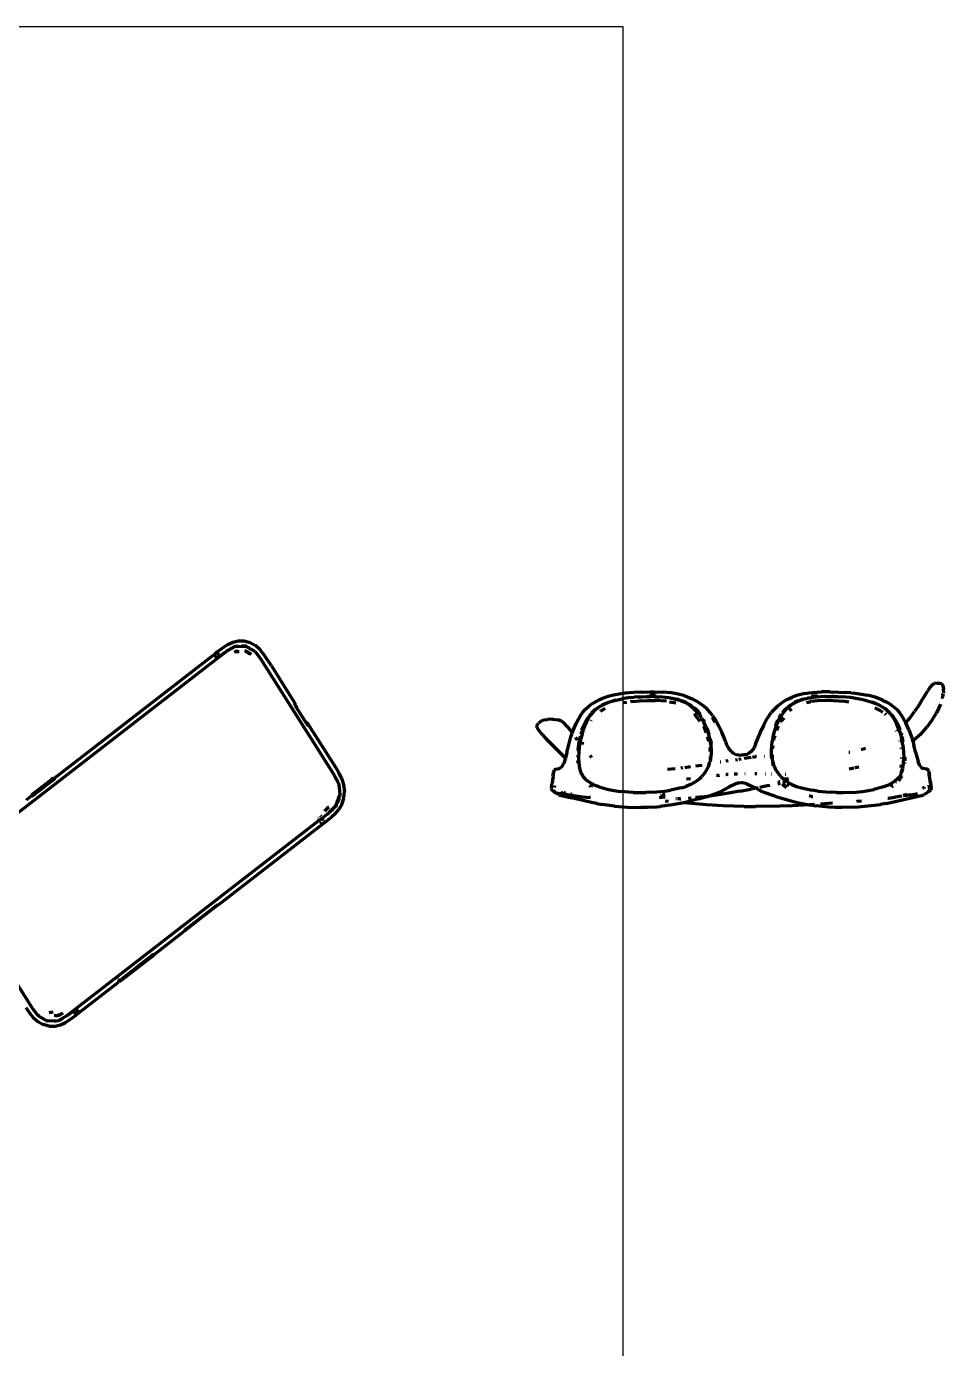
# Model space of a CAD drawing. Header units: millimetres. Extents: x 4307 to 31003, y 2809 to 20009.
# Drawn here: x 16887.9 to 17202.5, y 13278.2 to 13732.1 of the extents above; entities that cross this region are included whole.
import ezdxf

# ---------------------------------------------------------------- set-up
doc = ezdxf.new("R2010")
doc.units = ezdxf.units.MM
doc.layers.add('ProfileEdges', color=7, linetype='Continuous')

msp = doc.modelspace()

# ---------------------------------------------------------------- linework, layer by layer
for p, q in [((16954.11, 13515.91), (16953.72, 13516.52)), ((17097.86, 13501.53), (17099.02, 13501.65)), ((16893.48, 13471.21), (16897.18, 13474.08)), ((16897.37, 13473.71), (16897.14, 13473.4)), ((16889.75, 13468.32), (16890.72, 13469.07)), ((16889.96, 13467.98), (16889.91, 13467.98)), ((16890.04, 13468.04), (16889.96, 13467.98)), ((16890.24, 13468.12), (16890.37, 13468.17)), ((16988.83, 13458.85), (16988.45, 13459.46)), ((16989.31, 13458.09), (16989.27, 13458.15)), ((16989.77, 13459.57), (16990.05, 13459.12)), ((16926, 13409.1), (16930.64, 13412.69)), ((16931.43, 13413.31), (16931.61, 13413.44)), ((16919.63, 13404.43), (16919.67, 13404.48)), ((16919.68, 13404.52), (16919.86, 13404.72)), ((16922.3, 13406.24), (16919.79, 13404.29)), ((16895.7, 13393.75), (16896.13, 13393.8))]:
    msp.add_line(p, q)
msp.add_lwpolyline([(14569.22, 13732.12), (17092.49, 13732.12), (17092.49, 12487.45), (14569.22, 12487.45)], close=True)
at = {"layer": 'ProfileEdges', "lineweight": 211}
for p, q in [((16953.24, 13517.27), (16952.34, 13516.49)), ((16955.55, 13519.02), (16953.24, 13517.27)), ((16953.24, 13517.27), (16953.72, 13516.52)), ((16954.17, 13515.94), (16955.82, 13517.2)), ((16954.19, 13515.77), (16956.71, 13517.72)), ((16956.97, 13519.91), (16955.55, 13519.02)), ((16956.39, 13517.65), (16956.61, 13517.81)), ((16956.61, 13517.81), (16959.37, 13519.42)), ((16959.45, 13519.29), (16956.71, 13517.72)), ((16956.97, 13519.91), (16958.63, 13520.71)), ((16958.63, 13520.71), (16960.52, 13521.18)), ((16959.23, 13517.35), (16959.6, 13517.52)), ((16959.24, 13517.5), (16959.6, 13517.52)), ((16959.37, 13519.42), (16960.5, 13519.46)), ((16959.45, 13519.29), (16963.11, 13519.37)), ((16959.6, 13517.52), (16959.84, 13517.63)), ((16959.6, 13517.52), (16960.84, 13517.58)), ((16959.84, 13517.63), (16960.37, 13517.73)), ((16960.52, 13521.18), (16962.59, 13521.15)), ((16961.65, 13519.51), (16963.04, 13519.57)), ((16962.59, 13521.15), (16964.62, 13520.61)), ((16963.93, 13517.32), (16962.8, 13517.71)), ((16962.8, 13517.71), (16964.55, 13516.62)), ((16963.04, 13519.57), (16963.09, 13519.53)), ((16963.11, 13519.37), (16965.11, 13518.21)), ((16963.74, 13519.13), (16964.25, 13518.82)), ((16965.1, 13516.52), (16963.93, 13517.32)), ((16964.62, 13520.61), (16966.44, 13519.55)), ((16966.27, 13517.55), (16965.11, 13518.21)), ((16965.29, 13518.17), (16966.27, 13517.55)), ((16966.27, 13517.55), (16966.32, 13517.5)), ((16966.32, 13517.5), (16968.34, 13514.85)), ((16968.01, 13518.16), (16966.44, 13519.55)), ((16969.3, 13516.56), (16968.01, 13518.16)), ((16953.25, 13515.05), (16869.81, 13450.42)), ((16897.61, 13474.18), (16952.31, 13516.55)), ((16952.34, 13516.49), (16952.31, 13516.55)), ((16953.17, 13515.18), (16952.34, 13516.49)), ((16953.17, 13515.18), (16953.75, 13515.62)), ((16953.17, 13515.18), (16953.25, 13515.05)), ((16954.19, 13515.77), (16953.25, 13515.05)), ((16953.75, 13515.62), (16954.11, 13515.91)), ((16954.19, 13515.77), (16954.11, 13515.91)), ((16965.1, 13516.52), (16965.14, 13516.49)), ((16968.34, 13514.85), (16993.33, 13475.36)), ((16971.9, 13512.59), (16969.3, 13516.56)), ((16971.9, 13512.59), (16979.98, 13499.79)), ((17093.33, 13503.21), (17091.94, 13503.02)), ((17096.13, 13503.47), (17093.33, 13503.21)), ((17098.93, 13503.61), (17096.13, 13503.47)), ((17098.93, 13503.61), (17101.81, 13503.68)), ((17101.81, 13503.68), (17103.28, 13503.67)), ((17103.28, 13503.67), (17106.2, 13503.57)), ((17109.1, 13503.29), (17106.2, 13503.57)), ((17110.49, 13503.07), (17109.1, 13503.29)), ((17111.97, 13502.77), (17110.49, 13503.07)), ((17154.9, 13503.07), (17153.56, 13502.74)), ((17154.9, 13503.07), (17156.27, 13503.29)), ((17156.27, 13503.29), (17157.71, 13503.46)), ((17157.71, 13503.46), (17160.61, 13503.64)), ((17163.56, 13503.68), (17160.61, 13503.64)), ((17163.56, 13503.68), (17166.48, 13503.62)), ((17166.48, 13503.62), (17169.33, 13503.47)), ((17170.74, 13503.32), (17169.33, 13503.47)), ((17170.74, 13503.32), (17172.19, 13503.21)), ((17172.19, 13503.21), (17175.02, 13502.8)), ((17195.21, 13500.96), (17197.08, 13504.08)), ((17197.81, 13505.21), (17197.08, 13504.08)), ((17198.46, 13506), (17197.81, 13505.21)), ((17198.46, 13506), (17199.21, 13506.5)), ((17200.34, 13506.71), (17199.21, 13506.5)), ((17200.34, 13506.71), (17201.25, 13506.72)), ((17201.25, 13506.72), (17201.81, 13506.5)), ((17201.81, 13506.5), (17202.12, 13506.05)), ((17202.12, 13506.05), (17202.34, 13505.42)), ((17202.39, 13503.07), (17202.15, 13501.99)), ((17202.32, 13502.52), (17202.39, 13503.07)), ((17202.34, 13505.42), (17202.51, 13504.58)), ((17202.52, 13503.88), (17202.45, 13503.4)), ((17202.52, 13503.88), (17202.51, 13504.58)), ((16979.79, 13499.64), (16979.88, 13499.71)), ((16979.91, 13499.44), (16979.94, 13499.61)), ((16979.97, 13499.75), (16979.98, 13499.79)), ((16980.05, 13499.44), (16979.97, 13499.75)), ((16980.16, 13499), (16980.05, 13499.44)), ((16980.16, 13499), (16980.2, 13498.94)), ((16980.2, 13498.94), (16980.54, 13498.23)), ((17079.7, 13497.76), (17080.72, 13498.69)), ((17080.72, 13498.69), (17081.84, 13499.52)), ((17081.84, 13499.52), (17084.23, 13500.87)), ((17084.45, 13498.53), (17082.7, 13497.19)), ((17083.36, 13497.84), (17084.42, 13498.56)), ((17083.36, 13497.84), (17084.45, 13498.53)), ((17085.47, 13501.4), (17084.23, 13500.87)), ((17084.45, 13498.53), (17084.42, 13498.56)), ((17084.45, 13498.53), (17084.78, 13498.74)), ((17086.01, 13499.35), (17084.78, 13498.74)), ((17084.78, 13498.74), (17085.36, 13499.11)), ((17086.42, 13499.62), (17085.36, 13499.11)), ((17086.68, 13501.84), (17085.47, 13501.4)), ((17087.62, 13500.02), (17086.01, 13499.35)), ((17086.42, 13499.62), (17086.01, 13499.35)), ((17086.55, 13499.65), (17086.42, 13499.62)), ((17086.55, 13499.65), (17087.63, 13500.09)), ((17087.95, 13502.22), (17086.68, 13501.84)), ((17088.68, 13500.41), (17087.62, 13500.02)), ((17089.23, 13502.53), (17087.95, 13502.22)), ((17089.23, 13500.55), (17088.68, 13500.41)), ((17091.94, 13503.02), (17089.23, 13502.53)), ((17089.23, 13500.55), (17092.21, 13501.27)), ((17089.9, 13500.79), (17089.23, 13500.55)), ((17089.96, 13500.81), (17089.9, 13500.79)), ((17095, 13501.69), (17092.21, 13501.27)), ((17093.78, 13500.03), (17092.74, 13499.86)), ((17095, 13501.69), (17096.37, 13501.83)), ((17095.57, 13500.32), (17095.12, 13500.25)), ((17095.57, 13500.32), (17098.24, 13500.56)), ((17097.75, 13501.92), (17096.37, 13501.83)), ((17097.75, 13501.92), (17101.92, 13502.06)), ((17097.98, 13501.97), (17100.74, 13502.07)), ((17098.24, 13500.56), (17100.94, 13500.67)), ((17100.74, 13502.07), (17101.92, 13502.06)), ((17100.94, 13500.67), (17103.67, 13500.66)), ((17101.92, 13502.06), (17102.06, 13502.1)), ((17101.99, 13502.85), (17101.98, 13502.92)), ((17101.98, 13502.92), (17102.26, 13502.92)), ((17102.08, 13502.42), (17102, 13502.82)), ((17103.39, 13502.01), (17102.06, 13502.1)), ((17103.54, 13502.41), (17102.08, 13502.42)), ((17103.39, 13502.01), (17104.9, 13501.95)), ((17103.52, 13502.52), (17103.54, 13502.41)), ((17107.44, 13500.45), (17103.67, 13500.66)), ((17108.3, 13501.62), (17104.9, 13501.95)), ((17110.13, 13501.29), (17108.3, 13501.62)), ((17108.46, 13500.31), (17110.09, 13500.05)), ((17108.67, 13501.68), (17111.15, 13501.13)), ((17110.09, 13500.05), (17110.71, 13499.89)), ((17110.13, 13501.29), (17112, 13500.82)), ((17111.42, 13501.09), (17111.15, 13501.16)), ((17111.15, 13501.13), (17112, 13500.82)), ((17111.42, 13501.09), (17112.74, 13500.64)), ((17113.37, 13502.39), (17111.97, 13502.77)), ((17112, 13500.82), (17112.44, 13500.68)), ((17112.44, 13500.68), (17113.72, 13500.12)), ((17114.05, 13500.07), (17112.74, 13500.64)), ((17113.37, 13502.39), (17114.87, 13501.9)), ((17113.81, 13500.09), (17113.72, 13500.12)), ((17114.09, 13499.91), (17113.81, 13500.09)), ((17114.05, 13500.07), (17115.32, 13499.38)), ((17115.47, 13499.03), (17114.09, 13499.91)), ((17114.96, 13499.43), (17114.09, 13499.91)), ((17114.87, 13501.9), (17116.24, 13501.3)), ((17114.96, 13499.43), (17116.13, 13498.63)), ((17116.12, 13498.84), (17115.32, 13499.38)), ((17117.01, 13497.74), (17115.47, 13499.03)), ((17117.2, 13497.71), (17116.13, 13498.63)), ((17116.33, 13501.26), (17116.24, 13501.3)), ((17116.33, 13501.26), (17117.72, 13500.54)), ((17119.05, 13499.69), (17117.72, 13500.54)), ((17120.25, 13498.78), (17119.05, 13499.69)), ((17121.39, 13497.72), (17120.25, 13498.78)), ((17145.51, 13498.78), (17144.39, 13497.68)), ((17145.51, 13498.78), (17146.69, 13499.74)), ((17146.69, 13499.74), (17147.94, 13500.59)), ((17149.27, 13501.31), (17147.94, 13500.59)), ((17150.05, 13499.1), (17148.58, 13497.8)), ((17149.62, 13498.63), (17148.61, 13497.71)), ((17149.27, 13501.31), (17150.64, 13501.9)), ((17150.73, 13499.43), (17149.62, 13498.63)), ((17150.05, 13499.1), (17149.63, 13498.86)), ((17151.34, 13499.94), (17150.05, 13499.1)), ((17150.36, 13499.38), (17150.05, 13499.1)), ((17151.34, 13499.94), (17150.36, 13499.38)), ((17152.09, 13502.39), (17150.64, 13501.9)), ((17150.73, 13499.43), (17151.92, 13500.12)), ((17151.67, 13500.15), (17151.34, 13499.94)), ((17152.63, 13500.55), (17151.67, 13500.15)), ((17151.7, 13500.13), (17152.63, 13500.55)), ((17153.16, 13500.68), (17151.92, 13500.12)), ((17153.56, 13502.74), (17152.09, 13502.39)), ((17152.63, 13500.55), (17152.85, 13500.64)), ((17153.36, 13500.8), (17152.85, 13500.64)), ((17153.16, 13500.68), (17153.36, 13500.8)), ((17153.36, 13500.8), (17153.44, 13500.83)), ((17153.42, 13500.88), (17154.4, 13501.13)), ((17153.42, 13500.88), (17153.44, 13500.83)), ((17154.4, 13501.13), (17153.44, 13500.83)), ((17154.18, 13499.7), (17154.15, 13499.69)), ((17154.4, 13501.13), (17155.9, 13501.47)), ((17155.54, 13500.06), (17156.69, 13500.28)), ((17155.9, 13501.47), (17156.84, 13501.68)), ((17157.05, 13501.66), (17155.9, 13501.47)), ((17157.01, 13500.31), (17156.69, 13500.28)), ((17158.81, 13501.85), (17157.05, 13501.66)), ((17159.19, 13500.55), (17157.15, 13500.33)), ((17157.5, 13502.2), (17157.53, 13502.46)), ((17158.93, 13502.32), (17157.5, 13502.2)), ((17161.92, 13502.06), (17158.81, 13501.85)), ((17158.97, 13502.63), (17158.93, 13502.32)), ((17164.62, 13500.67), (17159.19, 13500.55)), ((17161.97, 13502.05), (17161.92, 13502.06)), ((17161.97, 13502.05), (17164.27, 13502.05)), ((17164.75, 13502.07), (17164.27, 13502.05)), ((17164.62, 13500.67), (17168.7, 13500.46)), ((17164.75, 13502.07), (17164.85, 13502.06)), ((17164.85, 13502.06), (17164.93, 13502.05)), ((17164.93, 13502.05), (17167.66, 13501.94)), ((17164.93, 13502.05), (17166.23, 13502.05)), ((17170.45, 13501.7), (17167.66, 13501.94)), ((17168.7, 13500.46), (17170.07, 13500.3)), ((17171.86, 13501.52), (17170.45, 13501.7)), ((17174.8, 13500.97), (17171.86, 13501.52)), ((17178.04, 13500.05), (17174.8, 13500.97)), ((17175.02, 13502.8), (17176.38, 13502.49)), ((17179.05, 13501.84), (17176.38, 13502.49)), ((17179.74, 13499.4), (17178.04, 13500.05)), ((17179.3, 13499.65), (17178.18, 13500.09)), ((17181.6, 13500.87), (17179.05, 13501.84)), ((17179.74, 13499.4), (17179.3, 13499.65)), ((17179.74, 13499.4), (17180.87, 13498.85)), ((17180.37, 13499.15), (17179.74, 13499.4)), ((17180.5, 13499.12), (17180.37, 13499.15)), ((17180.5, 13499.12), (17180.87, 13498.85)), ((17180.87, 13498.85), (17182.21, 13498.1)), ((17181.6, 13500.87), (17182.83, 13500.25)), ((17184.1, 13499.52), (17182.83, 13500.25)), ((17184.1, 13499.52), (17185.26, 13498.69)), ((17185.26, 13498.69), (17186.33, 13497.76)), ((17194.02, 13499.03), (17192.6, 13496.9)), ((17194.02, 13499.03), (17195.21, 13500.96)), ((17201.42, 13499.41), (17200.93, 13498.22)), ((17202.09, 13501.61), (17202.06, 13501.39)), ((17202.09, 13501.61), (17202.17, 13501.86)), ((17202.15, 13501.99), (17202.17, 13501.86)), ((16980.54, 13498.23), (16980.58, 13498.22)), ((16980.58, 13498.22), (16983.4, 13493.75)), ((17065.36, 13494.04), (17064.44, 13493.58)), ((17065.36, 13494.04), (17066.66, 13494.21)), ((17068.35, 13494.27), (17066.66, 13494.21)), ((17068.35, 13494.27), (17070.3, 13494.12)), ((17071.48, 13493.66), (17070.3, 13494.12)), ((17076.68, 13493.22), (17078.01, 13495.61)), ((17078.01, 13495.61), (17078.81, 13496.72)), ((17078.81, 13496.72), (17079.7, 13497.76)), ((17079.63, 13492.52), (17080.64, 13494.58)), ((17079.74, 13493.32), (17080.29, 13494.34)), ((17080.29, 13494.34), (17079.89, 13493.84)), ((17080.29, 13494.34), (17080.73, 13495.06)), ((17080.64, 13494.58), (17081.23, 13495.52)), ((17080.73, 13495.06), (17080.76, 13495.08)), ((17081.65, 13496.29), (17080.86, 13495.24)), ((17081.92, 13496.39), (17081.23, 13495.52)), ((17081.89, 13496.52), (17082.47, 13497.1)), ((17082.47, 13497.1), (17081.89, 13496.55)), ((17082.7, 13497.19), (17081.92, 13496.39)), ((17082.47, 13497.1), (17083.36, 13497.84)), ((17082.99, 13497.59), (17082.47, 13497.1)), ((17082.99, 13497.59), (17083.36, 13497.84)), ((17084.8, 13497.08), (17084.92, 13497.17)), ((17086.4, 13497.95), (17084.92, 13497.17)), ((17117.68, 13497.58), (17116.99, 13498.17)), ((17118.44, 13496.25), (17117.01, 13497.74)), ((17117.58, 13495.49), (17117.11, 13496.1)), ((17118.16, 13496.68), (17117.2, 13497.71)), ((17118.1, 13494.76), (17117.58, 13495.49)), ((17118.66, 13496.54), (17117.68, 13497.58)), ((17118.16, 13494.68), (17118.13, 13494.72)), ((17118.16, 13496.68), (17118.44, 13496.25)), ((17119, 13493.54), (17118.16, 13494.68)), ((17119.38, 13494.96), (17118.44, 13496.25)), ((17118.44, 13496.25), (17119.01, 13495.55)), ((17118.66, 13496.54), (17118.98, 13496.12)), ((17119.01, 13495.55), (17119.38, 13494.96)), ((17119.59, 13494.69), (17119.38, 13494.96)), ((17119.59, 13494.69), (17119.76, 13494.35)), ((17119.76, 13494.35), (17120.41, 13493.1)), ((17119.76, 13494.35), (17120.34, 13493.42)), ((17122.46, 13496.58), (17121.39, 13497.72)), ((17123.28, 13495.51), (17122.46, 13496.58)), ((17123.28, 13495.51), (17124.05, 13494.38)), ((17123.39, 13494.5), (17123.39, 13494.75)), ((17123.39, 13494.75), (17124.11, 13493.7)), ((17124.15, 13493.13), (17123.39, 13494.5)), ((17125.33, 13492.09), (17124.05, 13494.38)), ((17141.93, 13494.38), (17140.73, 13492.09)), ((17142.65, 13495.51), (17141.93, 13494.38)), ((17142.65, 13495.51), (17143.42, 13496.58)), ((17144.39, 13497.68), (17143.42, 13496.58)), ((17146.2, 13494.35), (17145.6, 13493.1)), ((17146.22, 13494.75), (17145.61, 13493.65)), ((17146.12, 13494.96), (17146.38, 13495.4)), ((17146.2, 13494.35), (17146.9, 13495.55)), ((17146.41, 13495.03), (17146.22, 13494.75)), ((17146.7, 13495.85), (17146.38, 13495.4)), ((17147.7, 13494.68), (17146.8, 13493.46)), ((17146.9, 13495.55), (17147.71, 13496.68)), ((17148.12, 13497.58), (17147.25, 13496.61)), ((17148.58, 13497.8), (17147.4, 13496.43)), ((17147.7, 13494.68), (17147.79, 13494.8)), ((17147.71, 13496.68), (17148.61, 13497.71)), ((17148.12, 13497.58), (17148.68, 13498.08)), ((17149.71, 13497.3), (17150.49, 13497.89)), ((17150.34, 13497.84), (17149.71, 13497.3)), ((17178.96, 13498.22), (17181.02, 13497.17)), ((17181.02, 13497.17), (17181.62, 13496.74)), ((17182.21, 13498.1), (17182.39, 13497.92)), ((17183.3, 13497.19), (17182.39, 13497.92)), ((17182.39, 13497.92), (17182.59, 13497.84)), ((17182.45, 13496.14), (17182.49, 13496.15)), ((17182.81, 13495.81), (17182.45, 13496.14)), ((17182.85, 13495.85), (17182.49, 13496.15)), ((17182.76, 13497.7), (17182.59, 13497.84)), ((17182.85, 13497.64), (17182.76, 13497.7)), ((17183.3, 13497.19), (17182.85, 13497.64)), ((17183.3, 13497.19), (17184.12, 13496.39)), ((17183.3, 13497.19), (17184.13, 13496.49)), ((17184.12, 13496.39), (17185.46, 13494.58)), ((17184.37, 13496.19), (17184.53, 13496.07)), ((17184.53, 13496.07), (17184.93, 13495.53)), ((17184.93, 13495.53), (17185.19, 13495.23)), ((17185.16, 13495.22), (17185.47, 13494.81)), ((17185.47, 13494.81), (17185.19, 13495.23)), ((17185.46, 13494.58), (17186.51, 13492.52)), ((17185.47, 13494.81), (17185.81, 13494.34)), ((17185.81, 13494.34), (17186.03, 13493.92)), ((17186.33, 13497.76), (17187.26, 13496.72)), ((17187.26, 13496.72), (17188.09, 13495.61)), ((17188.09, 13495.61), (17188.83, 13494.43)), ((17189.54, 13493.05), (17188.83, 13494.43)), ((17189.54, 13493.05), (17190.94, 13494.68)), ((17190.94, 13494.68), (17192.6, 13496.9)), ((17198.64, 13494.09), (17196.93, 13491.72)), ((17198.64, 13494.09), (17199.96, 13496.29)), ((17200.93, 13498.22), (17199.96, 13496.29)), ((16983.4, 13493.75), (16983.63, 13493.44)), ((16984.1, 13492.66), (16983.62, 13492.48)), ((16983.63, 13493.44), (16983.89, 13493.11)), ((16984.27, 13492.78), (16983.89, 13493.11)), ((16983.92, 13492.11), (16984.5, 13492.59)), ((16984.1, 13492.66), (16984.5, 13492.59)), ((16984.5, 13492.59), (16984.27, 13492.78)), ((16984.54, 13492.59), (16984.5, 13492.59)), ((16994, 13477.66), (16984.54, 13492.59)), ((17063.03, 13492.12), (17063.57, 13492.89)), ((17063.09, 13491.41), (17063.03, 13492.12)), ((17063.36, 13490.94), (17063.09, 13491.41)), ((17063.9, 13490.13), (17063.36, 13490.94)), ((17064.44, 13493.58), (17063.57, 13492.89)), ((17064.82, 13489.05), (17063.9, 13490.13)), ((17072.38, 13492.91), (17071.48, 13493.66)), ((17073.36, 13491.84), (17072.38, 13492.91)), ((17073.36, 13491.84), (17074.43, 13490.49)), ((17074.43, 13490.49), (17075.13, 13489.56)), ((17074.69, 13488.2), (17075.11, 13489.49)), ((17075.11, 13489.49), (17075.13, 13489.56)), ((17075.13, 13489.56), (17076.1, 13492)), ((17076.1, 13492), (17076.68, 13493.22)), ((17078.15, 13489.16), (17078.54, 13490.34)), ((17078.8, 13490.29), (17078.15, 13487.91)), ((17078.41, 13490.66), (17078.6, 13491.22)), ((17079.89, 13493.84), (17078.6, 13491.22)), ((17078.8, 13491.15), (17079.74, 13493.32)), ((17078.8, 13490.29), (17079.63, 13492.52)), ((17081.58, 13493.94), (17081.46, 13493.74)), ((17120.13, 13491.86), (17120.49, 13491.19)), ((17120.97, 13491.8), (17120.41, 13493.1)), ((17120.46, 13493.88), (17120.43, 13493.93)), ((17120.54, 13493.73), (17120.49, 13493.83)), ((17120.49, 13491.19), (17120.89, 13490.26)), ((17120.85, 13490.72), (17120.49, 13491.19)), ((17120.81, 13490.55), (17120.89, 13490.26)), ((17121.1, 13489.71), (17120.89, 13490.26)), ((17120.89, 13490.26), (17121.12, 13489.69)), ((17120.97, 13491.8), (17121.86, 13489.12)), ((17121.08, 13492.64), (17121.1, 13492.59)), ((17121.71, 13490.3), (17121.41, 13491.1)), ((17122.07, 13489.12), (17121.71, 13490.3)), ((17124.15, 13493.24), (17124.15, 13493.13)), ((17126.41, 13489.79), (17125.33, 13492.09)), ((17127.34, 13487.69), (17126.41, 13489.79)), ((17139.28, 13488.73), (17139.71, 13489.79)), ((17139.71, 13489.79), (17140.13, 13490.9)), ((17140.73, 13492.09), (17140.13, 13490.9)), ((17144.16, 13488.64), (17144.33, 13489.42)), ((17144.33, 13489.42), (17144.64, 13490.47)), ((17144.64, 13490.47), (17145.09, 13491.8)), ((17144.78, 13491.86), (17145.22, 13492.87)), ((17145.06, 13492.92), (17144.95, 13492.65)), ((17145.06, 13492.92), (17145.53, 13493.9)), ((17145.09, 13491.8), (17145.6, 13493.1)), ((17145.17, 13490.72), (17145.89, 13491.94)), ((17145.17, 13490.72), (17145.86, 13491.93)), ((17145.26, 13490.55), (17145.24, 13490.5)), ((17145.31, 13490.51), (17145.69, 13491.46)), ((17145.93, 13491.94), (17145.69, 13491.46)), ((17146.75, 13493.37), (17146.8, 13493.37)), ((17146.8, 13493.37), (17146.8, 13493.46)), ((17186.08, 13493.89), (17186.03, 13493.92)), ((17186.08, 13493.89), (17186.82, 13492.54)), ((17186.33, 13490.3), (17186.26, 13490.47)), ((17187.23, 13490.69), (17186.51, 13492.52)), ((17186.67, 13490.2), (17186.94, 13490.41)), ((17186.81, 13492.43), (17186.9, 13492.24)), ((17187.51, 13490.97), (17186.82, 13492.54)), ((17186.9, 13492.24), (17187.44, 13490.9)), ((17186.94, 13490.41), (17187.23, 13490.69)), ((17187.23, 13490.69), (17187.44, 13490.9)), ((17187.39, 13490.29), (17187.23, 13490.69)), ((17187.39, 13490.29), (17188.06, 13487.91)), ((17187.44, 13490.9), (17187.51, 13490.97)), ((17187.44, 13490.9), (17187.65, 13490.36)), ((17187.51, 13490.97), (17187.64, 13491.09)), ((17187.58, 13490.8), (17187.51, 13490.97)), ((17190.08, 13492), (17189.54, 13493.05)), ((17190.62, 13490.76), (17190.08, 13492)), ((17190.62, 13490.76), (17191.54, 13488.2)), ((17194.8, 13489.3), (17196.93, 13491.72)), ((17064.82, 13489.05), (17066.07, 13487.71)), ((17066.07, 13487.71), (17071.61, 13482.13)), ((17073.31, 13482.88), (17073.97, 13485.52)), ((17073.97, 13485.52), (17074.69, 13488.2)), ((17076.89, 13487.2), (17076.29, 13488.01)), ((17077.14, 13483.87), (17077.48, 13486.34)), ((17077.4, 13487.36), (17077.38, 13487.25)), ((17077.5, 13486.39), (17077.45, 13486.46)), ((17077.47, 13483.08), (17077.71, 13485.44)), ((17077.48, 13486.34), (17077.5, 13486.39)), ((17077.55, 13486.32), (17077.48, 13486.34)), ((17077.5, 13486.39), (17077.96, 13488.46)), ((17077.71, 13485.44), (17078.15, 13487.91)), ((17078.15, 13485.52), (17077.91, 13485.84)), ((17078.55, 13485.67), (17078.53, 13485.57)), ((17078.55, 13485.67), (17078.74, 13486.51)), ((17121.55, 13488.36), (17121.68, 13487.97)), ((17122, 13486.72), (17121.68, 13487.97)), ((17121.86, 13489.12), (17122.15, 13488.05)), ((17122.15, 13488.05), (17122.65, 13485.28)), ((17122.58, 13487.07), (17122.42, 13487.73)), ((17122.58, 13487.07), (17122.81, 13486.04)), ((17122.65, 13485.28), (17122.76, 13483.86)), ((17122.85, 13485.81), (17122.81, 13486.04)), ((17122.92, 13485.33), (17122.9, 13485.47)), ((17127.81, 13486.41), (17127.34, 13487.69)), ((17127.81, 13486.41), (17127.88, 13486.25)), ((17127.88, 13486.25), (17128.1, 13485.65)), ((17128.53, 13484.75), (17128.1, 13485.65)), ((17138.04, 13485.67), (17137.51, 13484.44)), ((17138.04, 13485.67), (17139.18, 13488.49)), ((17139.18, 13488.49), (17139.28, 13488.73)), ((17143.44, 13483.86), (17143.73, 13486.68)), ((17143.92, 13485.32), (17143.72, 13484.07)), ((17143.93, 13487.76), (17143.73, 13486.68)), ((17143.93, 13487.76), (17144.16, 13488.64)), ((17144.24, 13487.09), (17144.44, 13487.97)), ((17144.64, 13488.59), (17144.44, 13487.97)), ((17187.4, 13486.84), (17187.42, 13486.78)), ((17188.52, 13485.44), (17188.06, 13487.91)), ((17188.14, 13489.37), (17188.28, 13488.96)), ((17188.27, 13488.25), (17188.43, 13487.66)), ((17188.7, 13486.52), (17188.43, 13487.66)), ((17188.52, 13485.44), (17188.78, 13483.08)), ((17191.54, 13488.2), (17191.95, 13486.7)), ((17191.95, 13486.7), (17191.54, 13486.39)), ((17192.26, 13486.93), (17191.95, 13486.7)), ((17191.95, 13486.7), (17192.28, 13485.52)), ((17194.8, 13489.3), (17192.26, 13486.93)), ((17192.91, 13482.94), (17192.28, 13485.52)), ((17072.82, 13480.95), (17071.61, 13482.13)), ((17072.76, 13480.72), (17072.25, 13479.11)), ((17072.82, 13480.95), (17072.76, 13480.72)), ((17073.31, 13482.88), (17072.82, 13480.95)), ((17072.95, 13480.83), (17072.86, 13480.91)), ((17077.06, 13481.51), (17077.05, 13481.25)), ((17077.08, 13481.91), (17077.06, 13481.51)), ((17077.14, 13483.87), (17077.12, 13483.27)), ((17077.4, 13481.04), (17077.47, 13483.08)), ((17077.49, 13479.23), (17077.4, 13481.04)), ((17081.14, 13481.85), (17081.71, 13481.2)), ((17122.36, 13484.7), (17122.48, 13483.99)), ((17122.51, 13480.44), (17122.46, 13479.8)), ((17122.54, 13483.24), (17122.48, 13483.99)), ((17122.51, 13480.44), (17122.59, 13481.21)), ((17122.62, 13480.97), (17122.51, 13480.44)), ((17122.59, 13481.21), (17122.59, 13481.35)), ((17122.76, 13482.42), (17122.62, 13480.97)), ((17122.76, 13483.86), (17122.76, 13482.42)), ((17128.53, 13484.75), (17128.69, 13484.44)), ((17128.85, 13484.24), (17128.69, 13484.44)), ((17129.32, 13483.51), (17128.85, 13484.24)), ((17129.74, 13483.15), (17128.85, 13484.24)), ((17129.74, 13483.15), (17130.46, 13482.6)), ((17130.46, 13482.6), (17131.29, 13482.2)), ((17131.09, 13480.39), (17131.79, 13480.51)), ((17131.29, 13482.2), (17132.18, 13482.03)), ((17132.18, 13482.03), (17133.11, 13481.97)), ((17132.33, 13480.6), (17133.12, 13480.73)), ((17134.04, 13482.03), (17133.11, 13481.97)), ((17134.97, 13482.2), (17134.04, 13482.03)), ((17134.07, 13480.88), (17136.54, 13481.23)), ((17134.97, 13482.2), (17135.81, 13482.59)), ((17136.48, 13483.15), (17135.81, 13482.59)), ((17137.51, 13484.44), (17136.48, 13483.15)), ((17136.99, 13481.29), (17138.13, 13481.45)), ((17138.32, 13481.46), (17138.13, 13481.45)), ((17141.13, 13481.62), (17141.25, 13481.62)), ((17143.46, 13482.42), (17143.44, 13483.86)), ((17143.54, 13481.64), (17143.46, 13482.42)), ((17143.48, 13481.64), (17143.54, 13481.64)), ((17143.54, 13481.64), (17143.63, 13481.65)), ((17143.61, 13480.97), (17143.54, 13481.64)), ((17143.61, 13480.97), (17143.71, 13480.5)), ((17143.63, 13481.82), (17143.63, 13481.65)), ((17143.63, 13481.65), (17143.63, 13481.21)), ((17143.63, 13481.65), (17144.33, 13481.65)), ((17143.63, 13481.21), (17143.71, 13480.5)), ((17143.71, 13480.5), (17143.72, 13480.36)), ((17143.72, 13480.36), (17143.9, 13479.54)), ((17170.08, 13482.92), (17170.34, 13482.95)), ((17175.72, 13484.23), (17174.28, 13483.79)), ((17187.84, 13484.43), (17187.86, 13484.27)), ((17188.59, 13484.29), (17188.06, 13483.96)), ((17188.15, 13481.1), (17188.15, 13480.81)), ((17188.77, 13479.23), (17188.86, 13481.04)), ((17188.78, 13483.08), (17188.86, 13481.04)), ((17189.22, 13480.73), (17189.19, 13480)), ((17189.2, 13481.24), (17189.22, 13480.73)), ((17192.91, 13482.94), (17193.82, 13479.77)), ((16995.13, 13475.76), (16994, 13477.66)), ((17068.69, 13475.82), (17068.67, 13475.65)), ((17068.71, 13475.92), (17068.69, 13475.82)), ((17068.7, 13475.98), (17068.74, 13476.13)), ((17068.7, 13475.98), (17068.71, 13475.92)), ((17068.73, 13475.69), (17068.8, 13476.18)), ((17068.95, 13476.87), (17068.74, 13476.13)), ((17068.8, 13476.18), (17068.74, 13476.13)), ((17069.4, 13477.09), (17068.95, 13476.87)), ((17069.4, 13477.09), (17070.59, 13477.35)), ((17071.13, 13477.57), (17070.59, 13477.35)), ((17071.68, 13478.01), (17071.13, 13477.57)), ((17071.68, 13478.01), (17072.25, 13479.11)), ((17077.09, 13479.57), (17077.07, 13479.99)), ((17077.09, 13479.57), (17077.11, 13479.32)), ((17077.72, 13477.53), (17077.49, 13479.23)), ((17078.25, 13475.78), (17077.72, 13477.53)), ((17078.25, 13475.78), (17077.82, 13477.03)), ((17110.43, 13477.27), (17107.77, 13477)), ((17113.13, 13477.55), (17112.4, 13477.48)), ((17115.73, 13477.89), (17113.77, 13477.63)), ((17119.55, 13478.44), (17117.45, 13478.12)), ((17121.33, 13476.99), (17120.52, 13475.74)), ((17121.33, 13476.99), (17121.89, 13478.14)), ((17122.12, 13478.85), (17121.64, 13478.76)), ((17121.9, 13478.18), (17121.89, 13478.14)), ((17121.97, 13478.32), (17121.9, 13478.18)), ((17121.97, 13478.32), (17122.12, 13478.85)), ((17122.12, 13478.85), (17122.34, 13479.54)), ((17122.12, 13478.2), (17122.13, 13478.24)), ((17122.34, 13479.54), (17122.42, 13479.71)), ((17122.46, 13479.8), (17122.42, 13479.71)), ((17126.15, 13479.54), (17125.92, 13479.5)), ((17128.64, 13479.98), (17127.88, 13479.85)), ((17143.84, 13479.48), (17144.06, 13478.39)), ((17143.9, 13479.54), (17144.28, 13478.32)), ((17144.12, 13478.23), (17144.06, 13478.39)), ((17144.33, 13478.22), (17144.28, 13478.32)), ((17144.33, 13478.22), (17144.36, 13478.14)), ((17144.36, 13478.14), (17144.92, 13476.99)), ((17144.92, 13476.99), (17145.74, 13475.74)), ((17170.19, 13477.25), (17171.78, 13477.61)), ((17172.14, 13477.69), (17173.41, 13477.98)), ((17188.02, 13475.77), (17188.54, 13477.53)), ((17188.45, 13477.03), (17188.02, 13475.77)), ((17188.03, 13477.67), (17188.13, 13478.69)), ((17188.54, 13477.53), (17188.77, 13479.23)), ((17189.16, 13479.44), (17189.14, 13479.09)), ((17194.26, 13478.56), (17193.82, 13479.77)), ((17194.59, 13478.01), (17194.26, 13478.56)), ((17194.59, 13478.01), (17195.38, 13477.4)), ((17196.87, 13477.09), (17195.38, 13477.4)), ((17197.17, 13476.88), (17196.87, 13477.09)), ((17197.48, 13476.55), (17197.17, 13476.88)), ((17197.47, 13476.18), (17197.54, 13475.69)), ((17197.53, 13476.13), (17197.47, 13476.18)), ((17197.53, 13476.13), (17197.48, 13476.55)), ((17197.57, 13475.98), (17197.53, 13476.13)), ((17197.56, 13475.92), (17197.57, 13475.98)), ((17197.57, 13475.85), (17197.56, 13475.92)), ((17197.6, 13475.65), (17197.57, 13475.85)), ((16890.48, 13469.03), (16896.42, 13473.65)), ((16894.42, 13471.39), (16893.71, 13470.83)), ((16896.73, 13473.18), (16894.42, 13471.39)), ((16896.97, 13474.04), (16896.42, 13473.65)), ((16896.82, 13473.24), (16896.73, 13473.18)), ((16896.82, 13473.24), (16897.35, 13473.82)), ((16896.97, 13474.04), (16897.18, 13474.08)), ((16897.35, 13473.82), (16897.18, 13474.08)), ((16897.35, 13473.82), (16897.47, 13473.95)), ((16897.42, 13473.8), (16897.35, 13473.82)), ((16897.37, 13473.71), (16897.39, 13473.75)), ((16897.42, 13473.8), (16897.39, 13473.75)), ((16897.39, 13473.75), (16897.51, 13473.65)), ((16897.47, 13473.64), (16897.39, 13473.75)), ((16897.47, 13473.95), (16897.42, 13473.8)), ((16897.47, 13473.95), (16897.61, 13474.18)), ((16994.9, 13472.35), (16993.33, 13475.36)), ((16994.9, 13472.35), (16994.92, 13472.3)), ((16994.92, 13472.3), (16995.12, 13470.97)), ((16996.05, 13473.87), (16995.13, 13475.76)), ((16996.05, 13473.87), (16996.7, 13471.76)), ((16996.7, 13471.76), (16996.97, 13469.5)), ((17068.03, 13471.28), (17067.95, 13470.5)), ((17068.03, 13471.28), (17068.1, 13471.7)), ((17068.09, 13471.77), (17068.16, 13472.1)), ((17068.09, 13471.73), (17068.09, 13471.77)), ((17068.1, 13471.7), (17068.09, 13471.73)), ((17068.2, 13472.33), (17068.16, 13472.1)), ((17068.31, 13473.12), (17068.19, 13472.38)), ((17068.19, 13472.38), (17068.2, 13472.33)), ((17068.43, 13473.96), (17068.3, 13473.17)), ((17068.3, 13473.17), (17068.31, 13473.12)), ((17068.54, 13474.76), (17068.43, 13473.96)), ((17068.53, 13474.81), (17068.64, 13475.44)), ((17068.53, 13474.81), (17068.54, 13474.76)), ((17068.63, 13474.99), (17068.73, 13475.69)), ((17068.67, 13475.65), (17068.63, 13475.5)), ((17068.63, 13475.5), (17068.64, 13475.44)), ((17068.64, 13475.44), (17068.63, 13474.99)), ((17069.1, 13471.59), (17068.97, 13470.85)), ((17078.26, 13475.7), (17078.25, 13475.78)), ((17078.3, 13475.62), (17078.26, 13475.7)), ((17078.3, 13475.62), (17078.97, 13474.44)), ((17078.38, 13475.34), (17078.3, 13475.62)), ((17079.26, 13474.12), (17078.97, 13474.44)), ((17079.03, 13474.54), (17079, 13474.62)), ((17079.26, 13474.12), (17079.03, 13474.54)), ((17079.36, 13473.94), (17079.26, 13474.12)), ((17079.56, 13473.79), (17079.26, 13474.12)), ((17079.36, 13473.94), (17079.56, 13473.79)), ((17079.56, 13473.79), (17080.44, 13473.05)), ((17081.71, 13472.17), (17080.44, 13473.05)), ((17081.48, 13471.12), (17081.05, 13471.43)), ((17081.38, 13471.85), (17082.19, 13471.3)), ((17082.97, 13471.54), (17081.71, 13472.17)), ((17084.32, 13471.05), (17082.97, 13471.54)), ((17115.74, 13471.93), (17114.24, 13471.24)), ((17115.71, 13473.82), (17114.34, 13473.67)), ((17115.74, 13471.93), (17117.15, 13472.68)), ((17117.15, 13472.68), (17118.42, 13473.56)), ((17118.42, 13473.56), (17119.11, 13474.19)), ((17119.11, 13474.19), (17118.89, 13474.17)), ((17119.17, 13474.2), (17119.11, 13474.19)), ((17119.17, 13474.2), (17119.55, 13474.59)), ((17120.52, 13475.74), (17119.55, 13474.59)), ((17120.26, 13473.41), (17120.24, 13473.38)), ((17125.16, 13474.98), (17124.64, 13474.91)), ((17125.16, 13474.98), (17125.67, 13475.04)), ((17127.88, 13475.3), (17128.03, 13475.32)), ((17128.62, 13475.34), (17128.03, 13475.32)), ((17131.24, 13472.13), (17128.81, 13470.98)), ((17131.87, 13475.46), (17130.72, 13475.42)), ((17132.25, 13472.42), (17131.24, 13472.13)), ((17132.25, 13472.42), (17133.13, 13472.58)), ((17135.03, 13472.13), (17133.13, 13472.58)), ((17134.41, 13475.49), (17134.34, 13475.49)), ((17135.03, 13472.13), (17137.46, 13470.98)), ((17138.41, 13475.49), (17137.74, 13475.49)), ((17141.96, 13471.4), (17139.48, 13470.89)), ((17141.5, 13475.44), (17141.41, 13475.45)), ((17142.89, 13471.59), (17142.14, 13471.43)), ((17143.64, 13475.41), (17143.51, 13475.41)), ((17145.7, 13472.16), (17146.43, 13472.31)), ((17146.71, 13474.59), (17145.74, 13475.74)), ((17146.3, 13472.65), (17145.78, 13472.46)), ((17145.98, 13473.27), (17146.14, 13473.06)), ((17146.71, 13474.59), (17147.59, 13473.8)), ((17147.52, 13471.6), (17147.2, 13471.92)), ((17147.29, 13472.16), (17147.48, 13471.98)), ((17147.41, 13472.51), (17147.84, 13472.6)), ((17147.48, 13471.98), (17148.45, 13471.29)), ((17147.49, 13473.8), (17147.59, 13473.8)), ((17147.52, 13471.6), (17148.52, 13470.87)), ((17147.54, 13472.87), (17147.84, 13472.6)), ((17147.59, 13473.8), (17147.84, 13473.56)), ((17147.59, 13473.8), (17149.38, 13473.77)), ((17147.76, 13473.18), (17147.63, 13473.13)), ((17148.92, 13472.82), (17147.84, 13473.56)), ((17147.84, 13472.6), (17148.04, 13472.64)), ((17147.84, 13472.6), (17147.93, 13472.52)), ((17148.11, 13472.39), (17147.93, 13472.52)), ((17148.41, 13475.32), (17148.13, 13475.32)), ((17148.83, 13472.8), (17148.92, 13472.82)), ((17149.17, 13471.66), (17148.83, 13471.9)), ((17148.92, 13472.82), (17149.44, 13472.92)), ((17149.12, 13472.68), (17148.92, 13472.82)), ((17149.12, 13472.68), (17150.52, 13471.93)), ((17149.38, 13473.77), (17149.14, 13473.68)), ((17149.57, 13471.46), (17149.17, 13471.66)), ((17150.52, 13471.93), (17152.03, 13471.24)), ((17183.3, 13471.54), (17181.95, 13471.05)), ((17183.3, 13471.54), (17184.56, 13472.17)), ((17184.89, 13471.85), (17184.08, 13471.3)), ((17185.83, 13473.05), (17184.56, 13472.17)), ((17184.79, 13471.12), (17185.22, 13471.43)), ((17186.02, 13472.77), (17185.81, 13472.58)), ((17186.71, 13473.79), (17185.83, 13473.05)), ((17186.71, 13473.79), (17187.01, 13474.12)), ((17186.91, 13473.94), (17186.71, 13473.79)), ((17186.91, 13473.94), (17187.01, 13474.12)), ((17187.01, 13474.12), (17187.18, 13474.44)), ((17187.01, 13474.12), (17187.3, 13474.44)), ((17187.19, 13473.19), (17187.44, 13473.43)), ((17187.89, 13475.34), (17187.3, 13474.44)), ((17187.44, 13473.43), (17187.88, 13474.15)), ((17188.15, 13474.67), (17187.88, 13474.15)), ((17187.93, 13475.48), (17187.89, 13475.34)), ((17187.93, 13475.48), (17187.97, 13475.62)), ((17188.01, 13475.7), (17187.97, 13475.62)), ((17188.02, 13475.77), (17188.01, 13475.7)), ((17188.19, 13474.77), (17188.15, 13474.67)), ((17197.52, 13471.8), (17197.73, 13470.22)), ((17197.54, 13475.69), (17197.64, 13474.99)), ((17197.64, 13475.55), (17197.6, 13475.65)), ((17197.64, 13475.5), (17197.63, 13475.44)), ((17197.63, 13475.44), (17197.74, 13474.87)), ((17197.64, 13474.99), (17197.63, 13475.44)), ((17197.64, 13475.55), (17197.64, 13475.5)), ((17197.73, 13474.76), (17197.74, 13474.81)), ((17197.84, 13473.96), (17197.73, 13474.76)), ((17197.74, 13474.87), (17197.74, 13474.81)), ((17197.97, 13473.22), (17197.84, 13473.96)), ((17197.97, 13473.22), (17197.96, 13473.12)), ((17197.96, 13473.12), (17198.09, 13472.43)), ((17198.09, 13472.38), (17197.97, 13473.17)), ((17198.09, 13472.43), (17198.07, 13472.33)), ((17198.07, 13472.33), (17198.18, 13471.77)), ((17198.18, 13471.73), (17198.17, 13471.68)), ((17198.17, 13471.68), (17198.3, 13470.77)), ((17198.18, 13471.77), (17198.18, 13471.73)), ((16887.99, 13466.73), (16887.92, 13466.55)), ((16887.99, 13466.73), (16889.61, 13467.93)), ((16889.9, 13468.08), (16889.61, 13467.93)), ((16889.91, 13467.98), (16889.61, 13467.93)), ((16889.75, 13468.32), (16889.86, 13468.53)), ((16889.9, 13468.08), (16889.75, 13468.32)), ((16889.86, 13468.53), (16890.48, 13469.03)), ((16890.67, 13468.48), (16889.9, 13468.08)), ((16889.9, 13468.08), (16890.27, 13468.22)), ((16889.96, 13467.98), (16889.9, 13468.08)), ((16889.91, 13467.98), (16889.92, 13467.95)), ((16889.97, 13467.89), (16890, 13467.84)), ((16890.02, 13467.88), (16890, 13467.92)), ((16890.67, 13468.48), (16890.27, 13468.22)), ((16890.91, 13468.67), (16890.67, 13468.48)), ((16893.48, 13471.21), (16890.72, 13469.07)), ((16893, 13470.29), (16890.91, 13468.67)), ((16893.71, 13470.83), (16893, 13470.29)), ((16893.48, 13471.21), (16893.71, 13470.83)), ((16994.07, 13464.6), (16995.38, 13468.38)), ((16995.15, 13467.23), (16994.49, 13465.44)), ((16995.12, 13470.97), (16995.38, 13468.38)), ((16995.52, 13468.25), (16995.35, 13467.77)), ((16996.05, 13465.05), (16996.73, 13467.2)), ((16996.73, 13467.2), (16996.97, 13469.5)), ((17067.95, 13470.5), (17068.04, 13470.08)), ((17068.59, 13469.56), (17068.04, 13470.08)), ((17069.06, 13469.28), (17068.59, 13469.56)), ((17068.89, 13469.86), (17068.9, 13470)), ((17069.06, 13469.28), (17068.99, 13469.45)), ((17069.11, 13469.16), (17069.06, 13469.28)), ((17069.63, 13468.93), (17069.06, 13469.28)), ((17069.63, 13468.93), (17069.11, 13469.16)), ((17069.72, 13468.9), (17069.63, 13468.93)), ((17071.24, 13468.67), (17069.72, 13468.9)), ((17070.55, 13468.38), (17069.72, 13468.9)), ((17070.55, 13468.38), (17070.83, 13468.26)), ((17070.83, 13468.26), (17074.91, 13467.26)), ((17071.47, 13468.85), (17071.24, 13468.67)), ((17072.75, 13468.46), (17071.24, 13468.67)), ((17071.74, 13469.05), (17072.17, 13469.38)), ((17072.53, 13469.15), (17072.38, 13469.34)), ((17072.84, 13469.25), (17072.7, 13469.14)), ((17072.75, 13468.46), (17073.12, 13468.41)), ((17073.12, 13468.41), (17073.17, 13468.4)), ((17073.52, 13467.71), (17073.14, 13467.95)), ((17073.14, 13467.95), (17073.72, 13467.82)), ((17073.17, 13468.4), (17073.48, 13468.17)), ((17073.17, 13468.4), (17073.51, 13468.35)), ((17073.48, 13468.17), (17073.84, 13467.92)), ((17073.51, 13468.35), (17074.44, 13468.43)), ((17075.52, 13468.08), (17073.51, 13468.35)), ((17074.4, 13468.1), (17073.51, 13468.35)), ((17073.77, 13467.6), (17073.68, 13467.62)), ((17073.72, 13467.82), (17074.32, 13467.69)), ((17073.84, 13467.92), (17075.04, 13467.63)), ((17074.32, 13467.69), (17074.83, 13467.58)), ((17074.72, 13467.87), (17074.4, 13468.1)), ((17074.44, 13468.43), (17074.62, 13468.59)), ((17075.04, 13467.63), (17074.72, 13467.87)), ((17074.81, 13468.75), (17074.88, 13468.81)), ((17077.83, 13466.58), (17074.91, 13467.26)), ((17075.52, 13468.08), (17078.02, 13467.75)), ((17078.02, 13467.75), (17078.67, 13467.68)), ((17078.72, 13467.67), (17080.93, 13467.41)), ((17081.4, 13467.37), (17080.93, 13467.41)), ((17084.32, 13471.05), (17087.62, 13470.15)), ((17087.62, 13470.15), (17089.55, 13469.79)), ((17089.55, 13469.79), (17091.61, 13469.5)), ((17096, 13469.16), (17091.61, 13469.5)), ((17096, 13469.16), (17100.47, 13469.11)), ((17102.67, 13469.2), (17100.47, 13469.11)), ((17102.67, 13469.2), (17106.89, 13469.6)), ((17106.91, 13467.54), (17104.99, 13467.29)), ((17107.01, 13467.99), (17105.46, 13467.85)), ((17106.14, 13468.66), (17106.95, 13468.76)), ((17106.89, 13469.6), (17108.87, 13469.91)), ((17107.05, 13467.56), (17106.91, 13467.54)), ((17112.54, 13470.75), (17108.87, 13469.91)), ((17110.93, 13466.93), (17110.64, 13466.92)), ((17112, 13466.98), (17111.26, 13466.95)), ((17112, 13466.98), (17112.42, 13467.01)), ((17112.54, 13470.75), (17114.24, 13471.24)), ((17115.07, 13467.19), (17116.04, 13467.25)), ((17118.48, 13466.93), (17115.21, 13465.99)), ((17120.4, 13467.67), (17117.47, 13467.39)), ((17117.73, 13470.93), (17117.8, 13470.98)), ((17118.48, 13466.93), (17121.28, 13467.75)), ((17121.28, 13467.75), (17120.4, 13467.67)), ((17121.28, 13467.75), (17121.48, 13467.81)), ((17121.48, 13467.81), (17125.32, 13469.09)), ((17124.59, 13468.22), (17121.48, 13467.81)), ((17128.71, 13468.86), (17124.59, 13468.22)), ((17125.32, 13469.09), (17126.33, 13469.56)), ((17126.33, 13469.56), (17128.81, 13470.98)), ((17132.67, 13469.55), (17128.71, 13468.86)), ((17132.67, 13469.55), (17136.4, 13470.26)), ((17138.11, 13470.61), (17136.4, 13470.26)), ((17138.11, 13470.61), (17137.46, 13470.98)), ((17138.18, 13470.62), (17138.11, 13470.61)), ((17138.95, 13470.78), (17138.18, 13470.62)), ((17139.89, 13469.62), (17138.18, 13470.62)), ((17140.95, 13469.09), (17139.89, 13469.62)), ((17144.99, 13467.75), (17140.95, 13469.09)), ((17144.99, 13467.75), (17151.08, 13466.02)), ((17148.61, 13471.18), (17148.75, 13471.08)), ((17152.03, 13471.24), (17153.73, 13470.75)), ((17153.73, 13470.75), (17157.4, 13469.91)), ((17157.23, 13467.81), (17156.44, 13467.97)), ((17157.23, 13467.81), (17157.62, 13467.76)), ((17159.38, 13469.6), (17157.4, 13469.91)), ((17159.38, 13469.6), (17163.6, 13469.2)), ((17165.8, 13469.11), (17163.6, 13469.2)), ((17165.8, 13469.11), (17168.03, 13469.1)), ((17168.03, 13469.1), (17172.49, 13469.29)), ((17172.49, 13469.29), (17174.69, 13469.43)), ((17174.69, 13469.43), (17176.72, 13469.79)), ((17176.72, 13469.79), (17178.65, 13470.15)), ((17181.95, 13471.05), (17178.65, 13470.15)), ((17183.35, 13467.14), (17183.48, 13467.16)), ((17183.48, 13467.16), (17185.97, 13467.49)), ((17188.22, 13467.86), (17185.97, 13467.49)), ((17188.44, 13466.58), (17191.36, 13467.26)), ((17189.93, 13468.49), (17188.65, 13468.09)), ((17188.65, 13468.09), (17189.3, 13468.16)), ((17191.31, 13468.35), (17188.84, 13467.96)), ((17190.05, 13468.23), (17191.31, 13468.35)), ((17191.31, 13468.35), (17192.58, 13468.57)), ((17191.36, 13467.26), (17195.44, 13468.26)), ((17191.46, 13467.59), (17191.95, 13467.69)), ((17191.99, 13467.48), (17191.81, 13467.5)), ((17191.95, 13467.69), (17192.14, 13467.73)), ((17192.59, 13467.62), (17191.99, 13467.48)), ((17192.58, 13468.57), (17193.56, 13468.73)), ((17192.75, 13467.71), (17192.59, 13467.62)), ((17195.36, 13470.79), (17195.58, 13470.84)), ((17195.44, 13468.26), (17195.72, 13468.38)), ((17195.49, 13470.73), (17195.58, 13470.77)), ((17195.58, 13470.91), (17195.58, 13470.84)), ((17195.58, 13470.77), (17195.8, 13470.85)), ((17195.58, 13470.84), (17195.8, 13470.85)), ((17195.58, 13470.84), (17195.58, 13470.77)), ((17195.58, 13470.77), (17195.59, 13470.69)), ((17197.68, 13469.56), (17195.72, 13468.38)), ((17195.8, 13470.85), (17195.84, 13470.9)), ((17195.84, 13470.9), (17196.01, 13471.12)), ((17195.84, 13470.9), (17196.01, 13470.94)), ((17196.97, 13469.32), (17196.94, 13469.31)), ((17197.56, 13469.6), (17196.97, 13469.32)), ((17197.62, 13469.79), (17197.56, 13469.6)), ((17197.69, 13470.02), (17197.63, 13469.83)), ((17197.68, 13469.56), (17198.23, 13470.08)), ((17198.27, 13470.34), (17198.23, 13470.08)), ((17198.27, 13470.34), (17198.3, 13470.77)), ((16887.92, 13466.55), (16887.85, 13466.5)), ((16990.72, 13463.32), (16990.1, 13462.81)), ((16990.26, 13462.76), (16991.53, 13464.09)), ((16991.53, 13464.09), (16990.72, 13463.32)), ((16991.06, 13461.72), (16991.79, 13462.29)), ((16991.53, 13464.09), (16991.64, 13464.14)), ((16994.07, 13464.6), (16991.79, 13462.29)), ((16992.85, 13463.19), (16992.6, 13462.94)), ((16993.76, 13461.79), (16995.01, 13463.25)), ((16994.14, 13464.48), (16993.98, 13464.32)), ((16994.19, 13464.62), (16994.14, 13464.48)), ((16996.05, 13465.05), (16995.01, 13463.25)), ((17081.79, 13465.71), (17077.83, 13466.58)), ((17083.58, 13465.4), (17081.79, 13465.71)), ((17083.58, 13465.4), (17085.43, 13465.04)), ((17089.61, 13464.48), (17085.43, 13465.04)), ((17089.61, 13464.48), (17094.14, 13464.11)), ((17094.14, 13464.11), (17098.69, 13463.99)), ((17100.93, 13464.02), (17098.69, 13463.99)), ((17103.13, 13464.12), (17100.93, 13464.02)), ((17103.13, 13464.12), (17105.29, 13464.32)), ((17109.48, 13464.85), (17105.29, 13464.32)), ((17108.14, 13466.04), (17107.15, 13466.14)), ((17113.4, 13465.56), (17109.48, 13464.85)), ((17115.21, 13465.99), (17113.4, 13465.56)), ((17121.24, 13464.89), (17113.4, 13465.56)), ((17126.91, 13464.52), (17121.24, 13464.89)), ((17134.06, 13464.36), (17126.91, 13464.52)), ((17134.06, 13464.36), (17138.03, 13464.34)), ((17146.35, 13464.45), (17138.03, 13464.34)), ((17150.54, 13464.59), (17146.35, 13464.45)), ((17156.45, 13464.91), (17150.54, 13464.59)), ((17151.08, 13466.02), (17152.88, 13465.56)), ((17152.88, 13465.56), (17156.45, 13464.91)), ((17158.3, 13465.01), (17156.45, 13464.91)), ((17156.45, 13464.91), (17156.79, 13464.85)), ((17156.79, 13464.85), (17158.86, 13464.52)), ((17160.99, 13464.31), (17158.86, 13464.52)), ((17164.39, 13465.44), (17160.29, 13465.14)), ((17163.15, 13464.12), (17160.99, 13464.31)), ((17165.34, 13464.02), (17163.15, 13464.12)), ((17167.58, 13463.99), (17165.34, 13464.02)), ((17172.14, 13464.11), (17167.58, 13463.99)), ((17172.14, 13464.11), (17174.4, 13464.29)), ((17172.61, 13466.09), (17172.84, 13466.11)), ((17172.84, 13466.11), (17174.34, 13466.25)), ((17174.4, 13464.29), (17178.78, 13464.76)), ((17178.78, 13464.76), (17180.84, 13465.04)), ((17182.69, 13465.4), (17180.84, 13465.04)), ((17182.69, 13465.4), (17184.48, 13465.71)), ((17184.48, 13465.71), (17188.44, 13466.58)), ((16988.08, 13459.42), (16904.9, 13394.99)), ((16989.31, 13458.09), (16953.76, 13430.56)), ((16987.88, 13460.36), (16987.91, 13460.31)), ((16988.08, 13459.42), (16988.34, 13459.62)), ((16988.34, 13459.62), (16989.28, 13460.34)), ((16988.42, 13459.5), (16988.34, 13459.62)), ((16988.99, 13459.94), (16988.42, 13459.5)), ((16988.45, 13459.46), (16988.42, 13459.5)), ((16988.95, 13460.87), (16988.81, 13461.09)), ((16988.83, 13458.85), (16989.27, 13458.15)), ((16989.35, 13460.23), (16988.99, 13459.94)), ((16989.28, 13460.34), (16991.06, 13461.72)), ((16989.28, 13460.34), (16989.35, 13460.23)), ((16990.21, 13458.87), (16989.31, 13458.09)), ((16989.77, 13459.57), (16989.35, 13460.23)), ((16990.05, 13459.12), (16990.21, 13458.87)), ((16990.24, 13458.82), (16990.21, 13458.87)), ((16992.52, 13460.62), (16990.24, 13458.82)), ((16993.76, 13461.79), (16992.52, 13460.62)), ((16889.82, 13395.19), (16864.83, 13434.67)), ((16953.29, 13430.43), (16953.32, 13430.45)), ((16953.32, 13430.45), (16953.36, 13430.47)), ((16953.38, 13430.4), (16953.41, 13430.41)), ((16953.56, 13430.54), (16953.41, 13430.41)), ((16953.42, 13430.51), (16953.56, 13430.54)), ((16953.52, 13430.78), (16953.53, 13430.75)), ((16953.56, 13430.54), (16953.66, 13430.56)), ((16953.61, 13430.63), (16953.66, 13430.56)), ((16953.66, 13430.56), (16953.76, 13430.56)), ((16953.76, 13430.56), (16953.69, 13430.68)), ((16952.83, 13429.96), (16942.88, 13422.25)), ((16943.5, 13422.93), (16952.6, 13429.99)), ((16952.87, 13430.09), (16952.5, 13429.82)), ((16952.73, 13430.07), (16952.6, 13429.99)), ((16952.73, 13430.07), (16952.9, 13430.18)), ((16952.83, 13429.96), (16953.38, 13430.4)), ((16953.01, 13430.27), (16952.9, 13430.18)), ((16953.38, 13430.4), (16953.01, 13430.27)), ((16931.99, 13413.7), (16942.04, 13421.48)), ((16942.04, 13421.48), (16941.95, 13421.62)), ((16942.1, 13421.58), (16942.02, 13421.69)), ((16942.1, 13421.58), (16942.04, 13421.48)), ((16942.29, 13421.8), (16942.1, 13421.58)), ((16942.1, 13421.58), (16942.13, 13421.69)), ((16942.16, 13421.72), (16942.13, 13421.69)), ((16942.32, 13421.9), (16942.16, 13421.72)), ((16942.22, 13421.85), (16942.16, 13421.72)), ((16942.32, 13421.9), (16942.22, 13421.85)), ((16942.32, 13421.9), (16942.29, 13421.8)), ((16942.32, 13421.9), (16942.41, 13421.95)), ((16942.41, 13421.95), (16942.49, 13422.07)), ((16942.49, 13422.07), (16942.88, 13422.25)), ((16942.56, 13422.16), (16942.49, 13422.07)), ((16942.56, 13422.16), (16943.11, 13422.54)), ((16942.56, 13422.16), (16942.84, 13422.42)), ((16942.87, 13422.44), (16942.84, 13422.42)), ((16942.87, 13422.44), (16942.92, 13422.49)), ((16942.92, 13422.49), (16943.5, 13422.93)), ((16920.93, 13405.05), (16930.98, 13412.8)), ((16930.84, 13413.12), (16925.89, 13409.29)), ((16931.43, 13413.31), (16930.64, 13412.69)), ((16931.35, 13413.45), (16930.84, 13413.12)), ((16930.87, 13413.28), (16930.84, 13413.12)), ((16931.35, 13413.45), (16930.87, 13413.28)), ((16930.98, 13412.8), (16931.5, 13413.24)), ((16931.56, 13413.52), (16931.35, 13413.45)), ((16931.61, 13413.44), (16931.5, 13413.24)), ((16931.64, 13413.55), (16931.56, 13413.52)), ((16931.61, 13413.44), (16931.56, 13413.52)), ((16931.99, 13413.7), (16931.64, 13413.55)), ((16920.62, 13405.21), (16925.89, 13409.29)), ((16926, 13409.1), (16922.3, 13406.24)), ((16925.89, 13409.29), (16925.86, 13409.34)), ((16926, 13409.1), (16925.89, 13409.29)), ((16905.87, 13393.46), (16919.43, 13403.97)), ((16919.37, 13404.94), (16919.44, 13404.89)), ((16919.44, 13404.89), (16919.4, 13404.8)), ((16919.4, 13404.8), (16919.63, 13404.43)), ((16919.43, 13403.97), (16919.57, 13404.2)), ((16919.44, 13404.89), (16919.55, 13405.02)), ((16919.44, 13404.89), (16919.68, 13404.52)), ((16919.57, 13404.2), (16919.63, 13404.43)), ((16919.71, 13404.37), (16919.57, 13404.2)), ((16919.67, 13404.48), (16919.68, 13404.52)), ((16919.67, 13404.48), (16919.73, 13404.39)), ((16919.73, 13404.39), (16919.71, 13404.37)), ((16919.85, 13404.57), (16919.73, 13404.39)), ((16919.73, 13404.39), (16919.79, 13404.29)), ((16919.79, 13404.29), (16920, 13404.33)), ((16919.85, 13404.57), (16919.95, 13404.66)), ((16919.95, 13404.66), (16920.16, 13404.85)), ((16920.93, 13405.05), (16920, 13404.33)), ((16920.16, 13404.85), (16920.31, 13404.98)), ((16920.62, 13405.21), (16920.31, 13404.98)), ((16887.69, 13395.32), (16888.92, 13393.49)), ((16891.84, 13392.53), (16889.82, 13395.19)), ((16903.86, 13394.18), (16901.45, 13392.32)), ((16903.86, 13394.18), (16903.95, 13394.29)), ((16903.95, 13394.29), (16904.01, 13394.3)), ((16903.95, 13394.29), (16904.04, 13394.15)), ((16904.01, 13394.3), (16904.9, 13394.99)), ((16904.09, 13394.19), (16904.01, 13394.3)), ((16904.09, 13394.19), (16904.04, 13394.15)), ((16904.93, 13392.74), (16904.04, 13394.15)), ((16904.52, 13394.51), (16904.09, 13394.19)), ((16904.09, 13394.19), (16904.98, 13392.78)), ((16904.98, 13394.87), (16904.52, 13394.51)), ((16904.9, 13394.99), (16904.98, 13394.87)), ((16904.98, 13394.87), (16905.01, 13394.83)), ((16905.03, 13394.79), (16905.01, 13394.83)), ((16905.13, 13394.62), (16905.03, 13394.79)), ((16905.13, 13394.62), (16905.19, 13394.54)), ((16905.19, 13394.54), (16905.6, 13393.88)), ((16888.92, 13393.49), (16890.21, 13391.89)), ((16890.21, 13391.89), (16891.78, 13390.49)), ((16891.78, 13390.49), (16893.6, 13389.44)), ((16891.84, 13392.53), (16895.05, 13390.67)), ((16891.99, 13392.58), (16891.88, 13392.72)), ((16892.2, 13392.45), (16891.99, 13392.58)), ((16898.71, 13390.74), (16895.05, 13390.67)), ((16897.08, 13393.67), (16895.63, 13393.48)), ((16898.6, 13392.52), (16897.34, 13392.45)), ((16898.15, 13390.68), (16897.34, 13390.65)), ((16898.38, 13392.42), (16897.79, 13392.31)), ((16898.6, 13392.52), (16898.38, 13392.42)), ((16899.74, 13393.04), (16898.6, 13392.52)), ((16898.96, 13392.54), (16898.6, 13392.52)), ((16901.45, 13392.32), (16898.71, 13390.74)), ((16898.9, 13390.71), (16898.77, 13390.71)), ((16900.35, 13391.56), (16898.9, 13390.71)), ((16898.96, 13392.54), (16899.74, 13393.04)), ((16899.59, 13389.34), (16901.25, 13390.13)), ((16899.74, 13393.04), (16900.52, 13393.46)), ((16899.74, 13393.04), (16900.41, 13393.45)), ((16901.25, 13390.13), (16902.67, 13391.03)), ((16903.87, 13394.02), (16901.82, 13392.44)), ((16902.67, 13391.03), (16904.93, 13392.74)), ((16904.93, 13392.74), (16904.98, 13392.78)), ((16904.98, 13392.78), (16905.83, 13393.52)), ((16905.64, 13393.82), (16905.6, 13393.88)), ((16905.83, 13393.52), (16905.64, 13393.82)), ((16905.83, 13393.52), (16905.87, 13393.46)), ((16895.64, 13388.9), (16893.6, 13389.44)), ((16895.64, 13388.9), (16897.7, 13388.87)), ((16897.7, 13388.87), (16899.59, 13389.34))]:
    msp.add_line(p, q, dxfattribs=at)

doc.saveas('drawing.dxf')
